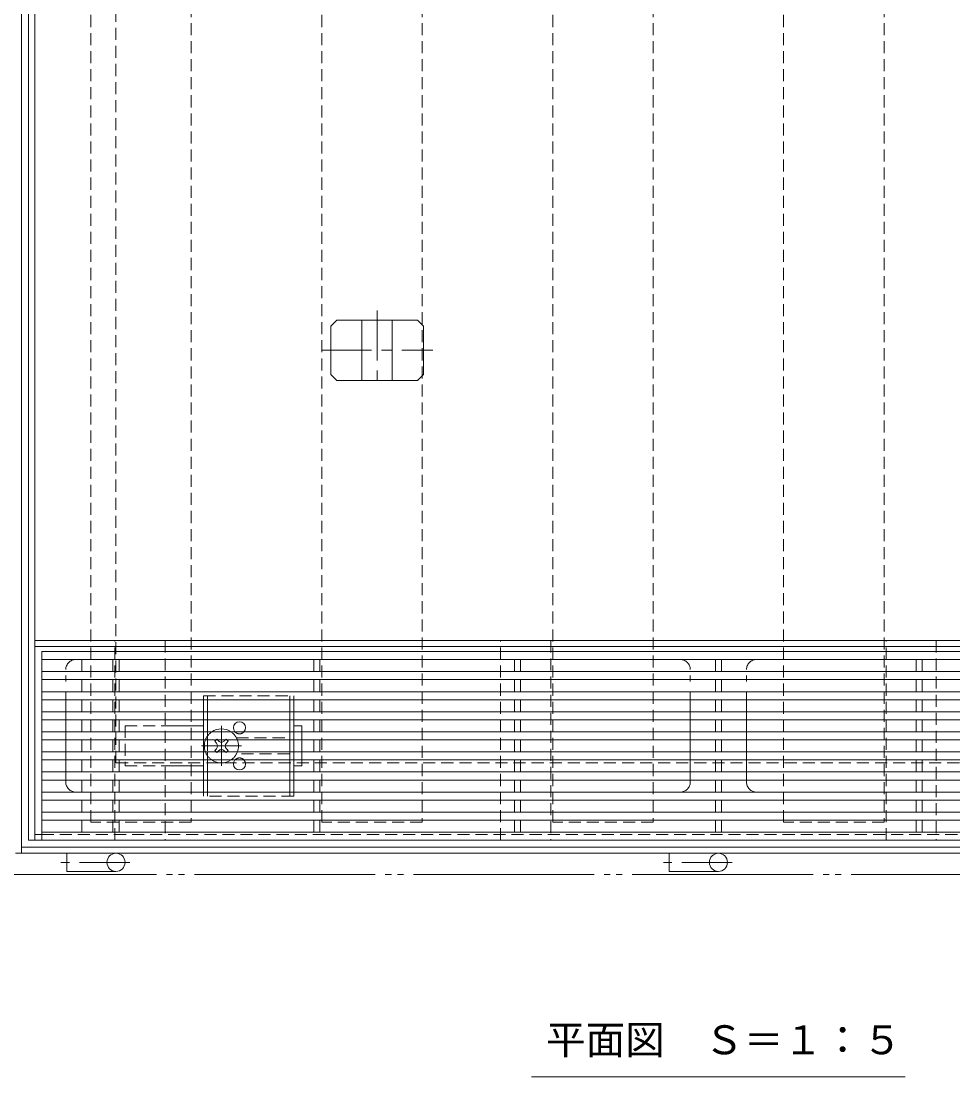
# Model space of a CAD drawing. Units: millimetres at full size, sheet at 1:5; details may follow other scales. Extents: x -1552 to 1963, y -1362 to 1348.
# Drawn here: x -963 to -499, y -124 to 401 of the extents above; entities that cross this region are included whole.
import ezdxf
from ezdxf.enums import TextEntityAlignment as Align

# ---------------------------------------------------------------- set-up
doc = ezdxf.new("R2010")
doc.units = ezdxf.units.MM
doc.header["$LTSCALE"] = 5
for name, pattern in [('CHAIN1', [8, 5, -1, 1, -1]), ('DASHED1', [1.8, 1.2, -0.6]), ('DOUBLE_CHAIN2', [12.8, 9, -1, 0.6, -0.6, 0.6, -1]), ('LONG_DOUBLE_CHAIN', [21.8, 18, -1, 0.6, -0.6, 0.6, -1])]:
    doc.linetypes.add(name, pattern=pattern)
for name, color, linetype, lineweight in [('4-1', 7, 'Continuous', 18), ('4-2', 3, 'Continuous', 18), ('4-3', 4, 'Continuous', 18), ('4-5', 7, 'Continuous', 18), ('4-6', 1, 'Continuous', 18), ('4-7', 2, 'Continuous', 18), ('4-A', 7, 'Continuous', 18), ('4-B', 134, 'Continuous', 18), ('4-D', 2, 'Continuous', 18)]:
    doc.layers.add(name, color=color, linetype=linetype, lineweight=lineweight)
doc.styles.add('ＭＳ ゴシック', font='')
doc.styles.get('ＭＳ ゴシック').set_extended_font_data('MS Gothic')

msp = doc.modelspace()

# ---------------------------------------------------------------- linework, layer by layer
at = {"layer": '4-1', "color": 2, "linetype": 'LONG_DOUBLE_CHAIN'}
msp.add_line((-1421.579, -23.467), (37.594, -23.467), dxfattribs=at)
at = {"layer": '4-2'}
for p, q in [((-952.701, -6.467), (-952.701, 87.533)), ((-278.701, 83.533), (-952.701, 83.533)), ((-932.701, 77.533), (-932.701, 83.533)), ((-917.201, 77.533), (-917.201, 83.533)), ((-914.201, 77.533), (-914.201, 83.533)), ((-817.201, 77.533), (-817.201, 83.533)), ((-814.201, 77.533), (-814.201, 83.533)), ((-717.201, 77.533), (-717.201, 83.533)), ((-714.201, 77.533), (-714.201, 83.533)), ((-617.201, 77.533), (-617.201, 83.533)), ((-614.201, 77.533), (-614.201, 83.533)), ((-517.201, 77.533), (-517.201, 83.533)), ((-514.201, 77.533), (-514.201, 83.533)), ((-278.701, 77.533), (-952.701, 77.533)), ((-278.701, 73.533), (-952.701, 73.533)), ((-932.701, 67.533), (-932.701, 73.533)), ((-917.201, 67.533), (-917.201, 73.533)), ((-914.201, 67.533), (-914.201, 73.533)), ((-817.201, 67.533), (-817.201, 73.533)), ((-814.201, 67.533), (-814.201, 73.533)), ((-717.201, 67.533), (-717.201, 73.533)), ((-714.201, 67.533), (-714.201, 73.533)), ((-617.201, 67.533), (-617.201, 73.533)), ((-614.201, 67.533), (-614.201, 73.533)), ((-517.201, 67.533), (-517.201, 73.533)), ((-514.201, 67.533), (-514.201, 73.533)), ((-278.701, 67.533), (-952.701, 67.533)), ((-278.701, 63.533), (-952.701, 63.533)), ((-932.701, 57.533), (-932.701, 63.533)), ((-917.201, 57.533), (-917.201, 63.533)), ((-914.201, 57.533), (-914.201, 63.533)), ((-817.201, 57.533), (-817.201, 63.533)), ((-814.201, 57.533), (-814.201, 63.533)), ((-717.201, 57.533), (-717.201, 63.533)), ((-714.201, 57.533), (-714.201, 63.533)), ((-617.201, 57.533), (-617.201, 63.533)), ((-614.201, 57.533), (-614.201, 63.533)), ((-517.201, 57.533), (-517.201, 63.533)), ((-514.201, 57.533), (-514.201, 63.533)), ((-278.701, 57.533), (-952.701, 57.533)), ((-278.701, 53.533), (-952.701, 53.533)), ((-932.701, 47.533), (-932.701, 53.533)), ((-917.201, 47.533), (-917.201, 53.533)), ((-914.201, 47.533), (-914.201, 53.533)), ((-817.201, 47.533), (-817.201, 53.533)), ((-814.201, 47.533), (-814.201, 53.533)), ((-717.201, 47.533), (-717.201, 53.533)), ((-714.201, 47.533), (-714.201, 53.533)), ((-617.201, 47.533), (-617.201, 53.533)), ((-614.201, 47.533), (-614.201, 53.533)), ((-517.201, 47.533), (-517.201, 53.533)), ((-514.201, 47.533), (-514.201, 53.533)), ((-278.701, 47.533), (-952.701, 47.533)), ((-278.701, 43.533), (-952.701, 43.533)), ((-932.701, 37.533), (-932.701, 43.533)), ((-917.201, 37.533), (-917.201, 43.533)), ((-914.201, 37.533), (-914.201, 43.533)), ((-817.201, 37.533), (-817.201, 43.533)), ((-814.201, 37.533), (-814.201, 43.533)), ((-717.201, 37.533), (-717.201, 43.533)), ((-714.201, 37.533), (-714.201, 43.533)), ((-617.201, 37.533), (-617.201, 43.533)), ((-614.201, 37.533), (-614.201, 43.533)), ((-517.201, 37.533), (-517.201, 43.533)), ((-514.201, 37.533), (-514.201, 43.533)), ((-278.701, 37.533), (-952.701, 37.533)), ((-278.701, 33.533), (-952.701, 33.533)), ((-932.701, 27.533), (-932.701, 33.533)), ((-917.201, 27.533), (-917.201, 33.533)), ((-914.201, 27.533), (-914.201, 33.533)), ((-817.201, 27.533), (-817.201, 33.533)), ((-814.201, 27.533), (-814.201, 33.533)), ((-717.201, 27.533), (-717.201, 33.533)), ((-714.201, 27.533), (-714.201, 33.533)), ((-617.201, 27.533), (-617.201, 33.533)), ((-614.201, 27.533), (-614.201, 33.533)), ((-517.201, 27.533), (-517.201, 33.533)), ((-514.201, 27.533), (-514.201, 33.533)), ((-278.701, 27.533), (-952.701, 27.533)), ((-278.701, 23.533), (-952.701, 23.533)), ((-932.701, 17.533), (-932.701, 23.533)), ((-917.201, 17.533), (-917.201, 23.533)), ((-914.201, 17.533), (-914.201, 23.533)), ((-817.201, 17.533), (-817.201, 23.533)), ((-814.201, 17.533), (-814.201, 23.533)), ((-717.201, 17.533), (-717.201, 23.533)), ((-714.201, 17.533), (-714.201, 23.533)), ((-617.201, 17.533), (-617.201, 23.533)), ((-614.201, 17.533), (-614.201, 23.533)), ((-517.201, 17.533), (-517.201, 23.533)), ((-514.201, 17.533), (-514.201, 23.533)), ((-278.701, 17.533), (-952.701, 17.533)), ((-278.701, 13.533), (-952.701, 13.533)), ((-932.701, 7.533), (-932.701, 13.533)), ((-917.201, 7.533), (-917.201, 13.533)), ((-914.201, 7.533), (-914.201, 13.533)), ((-817.201, 7.533), (-817.201, 13.533)), ((-814.201, 7.533), (-814.201, 13.533)), ((-717.201, 7.533), (-717.201, 13.533)), ((-714.201, 7.533), (-714.201, 13.533)), ((-617.201, 7.533), (-617.201, 13.533)), ((-614.201, 7.533), (-614.201, 13.533)), ((-517.201, 7.533), (-517.201, 13.533)), ((-514.201, 7.533), (-514.201, 13.533)), ((-278.701, 7.533), (-952.701, 7.533)), ((-278.701, 3.533), (-952.701, 3.533)), ((-932.701, -2.467), (-932.701, 3.533)), ((-917.201, -2.467), (-917.201, 3.533)), ((-914.201, -2.467), (-914.201, 3.533)), ((-817.201, -2.467), (-817.201, 3.533)), ((-814.201, -2.467), (-814.201, 3.533)), ((-717.201, -2.467), (-717.201, 3.533)), ((-714.201, -2.467), (-714.201, 3.533)), ((-617.201, -2.467), (-617.201, 3.533)), ((-614.201, -2.467), (-614.201, 3.533)), ((-517.201, -2.467), (-517.201, 3.533)), ((-514.201, -2.467), (-514.201, 3.533)), ((-278.701, -2.467), (-952.701, -2.467)), ((-278.701, -6.467), (-952.701, -6.467))]:
    msp.add_line(p, q, dxfattribs=at)
msp.add_lwpolyline([(-278.701, -6.467), (-278.701, 87.533), (-952.701, 87.533)], dxfattribs=at)
at = {"layer": '4-3'}
for p, q in [((-962.701, 677.033), (-962.701, -12.967)), ((-962.701, -9.967), (-268.701, -9.967)), ((-965.701, -12.967), (-265.701, -12.967)), ((-940.201, -12.967), (-915.701, -12.967)), ((-940.201, -21.967), (-940.201, -12.967)), ((-640.201, -12.967), (-615.701, -12.967)), ((-640.201, -21.967), (-640.201, -12.967)), ((-940.201, -21.967), (-915.701, -21.967)), ((-640.201, -21.967), (-615.701, -21.967))]:
    msp.add_line(p, q, dxfattribs=at)
at = {"layer": '4-3', "linetype": 'DASHED1'}
for q in [(-915.701, 632.133), (-315.701, 32.133)]:
    msp.add_line((-915.701, 32.133), q, dxfattribs=at)
at = {"layer": '4-3', "linetype": 'CHAIN1'}
for p, q in [((-908.88, -17.467), (-943.106, -17.467)), ((-608.88, -17.467), (-643.106, -17.467))]:
    msp.add_line(p, q, dxfattribs=at)
at = {"layer": '4-3'}
for centre in [(-915.701, -17.467), (-615.701, -17.467)]:
    msp.add_circle(centre, 4.5, dxfattribs=at)
at = {"layer": '4-5'}
msp.add_line((-708.716, -124.313), (-522.687, -124.313), dxfattribs=at)
at = {"layer": '4-6'}
for p, q in [((-959.201, 670.533), (-959.201, -6.467)), ((-956.201, 670.533), (-956.201, -6.467)), ((-275.201, 93.033), (-956.201, 93.033)), ((-275.201, 90.033), (-956.201, 90.033)), ((-956.201, -3.667), (-952.701, -3.667)), ((-959.201, -6.467), (-272.201, -6.467))]:
    msp.add_line(p, q, dxfattribs=at)
at = {"layer": '4-6', "linetype": 'DOUBLE_CHAIN2'}
for p, q in [((-935.701, 83.533), (-634.701, 83.533)), ((-295.701, 83.533), (-596.701, 83.533)), ((-940.701, 22.533), (-940.701, 78.533)), ((-629.701, 22.533), (-629.701, 78.533)), ((-601.701, 22.533), (-601.701, 78.533)), ((-935.701, 17.533), (-634.701, 17.533)), ((-295.701, 17.533), (-596.701, 17.533))]:
    msp.add_line(p, q, dxfattribs=at)
at = {"layer": '4-6', "linetype": 'DASHED1'}
msp.add_line((-952.701, -3.667), (-278.701, -3.667), dxfattribs=at)
at = {"layer": '4-6', "linetype": 'DOUBLE_CHAIN2'}
for centre, start, end in [((-935.701, 78.533), 90, 180), ((-634.701, 78.533), 0, 90), ((-596.701, 78.533), 90, 180), ((-935.701, 22.533), 180, 270), ((-634.701, 22.533), 270, 0), ((-596.701, 22.533), 180, 270)]:
    msp.add_arc(centre, 5, start, end, dxfattribs=at)
at = {"layer": '4-7', "linetype": 'DASHED1'}
for p, q in [((-872.201, 65.533), (-827.201, 65.533)), ((-872.201, 65.533), (-872.201, 63.533)), ((-870.201, 65.533), (-870.201, 63.533)), ((-829.201, 65.533), (-829.201, 63.533)), ((-827.201, 65.533), (-827.201, 63.533)), ((-872.201, 57.533), (-872.201, 53.533)), ((-870.201, 57.533), (-870.201, 53.533)), ((-829.201, 57.533), (-829.201, 53.533)), ((-827.201, 57.533), (-827.201, 53.533)), ((-872.201, 47.533), (-872.201, 43.533)), ((-870.201, 47.533), (-870.201, 44.033)), ((-829.201, 47.533), (-829.201, 43.533)), ((-827.201, 47.533), (-827.201, 43.533)), ((-870.201, 44.033), (-870.201, 37.533)), ((-855.701, 44.533), (-829.201, 44.533)), ((-872.201, 37.533), (-872.201, 33.533)), ((-870.201, 37.533), (-870.201, 33.533)), ((-829.201, 37.533), (-829.201, 33.533)), ((-827.201, 37.533), (-827.201, 33.533)), ((-829.201, 36.533), (-855.701, 36.533)), ((-872.201, 27.533), (-872.201, 23.533)), ((-870.201, 27.533), (-870.201, 23.533)), ((-829.201, 27.533), (-829.201, 23.533)), ((-827.201, 27.533), (-827.201, 23.533)), ((-872.201, 17.533), (-872.201, 15.533)), ((-870.201, 17.533), (-870.201, 15.533)), ((-829.201, 17.533), (-829.201, 15.533)), ((-827.201, 17.533), (-827.201, 15.533)), ((-827.201, 15.533), (-872.201, 15.533))]:
    msp.add_line(p, q, dxfattribs=at)
at = {"layer": '4-7'}
for p, q in [((-872.201, 63.533), (-872.201, 57.533)), ((-870.201, 63.533), (-870.201, 57.533)), ((-829.201, 63.533), (-829.201, 57.533)), ((-827.201, 63.533), (-827.201, 57.533)), ((-872.201, 53.533), (-872.201, 47.533)), ((-870.201, 53.533), (-870.201, 47.533)), ((-829.201, 53.533), (-829.201, 47.533)), ((-827.201, 53.533), (-827.201, 47.533)), ((-872.201, 43.533), (-872.201, 37.533)), ((-829.201, 43.533), (-829.201, 37.533)), ((-827.201, 43.533), (-827.201, 37.533)), ((-872.201, 33.533), (-872.201, 27.533)), ((-870.201, 33.533), (-870.201, 27.533)), ((-829.201, 33.533), (-829.201, 27.533)), ((-827.201, 33.533), (-827.201, 27.533)), ((-872.201, 23.533), (-872.201, 17.533)), ((-870.201, 23.533), (-870.201, 17.533)), ((-829.201, 23.533), (-829.201, 17.533)), ((-827.201, 23.533), (-827.201, 17.533))]:
    msp.add_line(p, q, dxfattribs=at)
at = {"layer": '4-7', "color": 7, "linetype": 'DASHED1'}
for p, q in [((-911.201, 50.533), (-911.201, 30.533)), ((-911.201, 50.533), (-891.201, 50.533)), ((-823.201, 47.533), (-823.201, 43.533)), ((-823.201, 37.533), (-823.201, 33.533)), ((-911.201, 30.533), (-891.201, 30.533))]:
    msp.add_line(p, q, dxfattribs=at)
at = {"layer": '4-7', "color": 7}
for p, q in [((-891.201, 50.533), (-872.201, 50.533)), ((-823.201, 50.533), (-827.201, 50.533)), ((-823.201, 47.533), (-823.201, 50.533)), ((-823.201, 43.533), (-823.201, 37.533)), ((-823.201, 33.533), (-823.201, 30.533)), ((-891.201, 30.533), (-872.201, 30.533)), ((-827.201, 30.533), (-823.201, 30.533))]:
    msp.add_line(p, q, dxfattribs=at)
at = {"layer": '4-7', "color": 7, "linetype": 'CHAIN1'}
for p, q in [((-863.201, 30.533), (-863.201, 50.533)), ((-873.201, 40.533), (-853.201, 40.533))]:
    msp.add_line(p, q, dxfattribs=at)
at = {"layer": '4-7', "color": 6}
for p, q in [((-865.858, 43.533), (-866.56, 42.831)), ((-865.676, 41.947), (-866.56, 42.831)), ((-865.141, 43.533), (-864.64, 43.033)), ((-861.262, 43.533), (-861.762, 43.033)), ((-860.726, 41.947), (-859.843, 42.831)), ((-860.544, 43.533), (-859.843, 42.831)), ((-865.676, 39.119), (-866.56, 38.235)), ((-865.858, 37.533), (-866.56, 38.235)), ((-865.141, 37.533), (-864.64, 38.033)), ((-861.262, 37.533), (-861.762, 38.033)), ((-860.726, 39.119), (-859.843, 38.235)), ((-860.544, 37.533), (-859.843, 38.235))]:
    msp.add_line(p, q, dxfattribs=at)
at = {"layer": '4-7', "color": 6, "linetype": 'DASHED1'}
for p, q in [((-865.499, 43.892), (-865.858, 43.533)), ((-865.141, 43.533), (-865.499, 43.892)), ((-861.262, 43.533), (-860.903, 43.892)), ((-860.544, 43.533), (-860.903, 43.892)), ((-865.858, 37.533), (-865.499, 37.174)), ((-865.141, 37.533), (-865.499, 37.174)), ((-861.262, 37.533), (-860.903, 37.174)), ((-860.903, 37.174), (-860.544, 37.533))]:
    msp.add_line(p, q, dxfattribs=at)
for start, end in [(124.56033, 159.33268), (20.66732, 55.43967), (200.66732, 235.43967), (304.56033, 339.33268)]:
    msp.add_arc((-863.201, 40.533), 8.5, start, end, dxfattribs=at)
at = {"layer": '4-7', "color": 6}
for centre, radius, start, end in [((-863.201, 40.533), 8.5, 55.43967, 124.56033), ((-863.201, 40.533), 8.5, 159.33268, 200.66732), ((-863.201, 44.422), 2, 223.98214, 316.01786), ((-863.201, 40.533), 8.5, 339.33268, 20.66732), ((-867.09, 40.533), 2, 315, 45), ((-863.201, 36.644), 2, 43.98214, 136.01786), ((-859.312, 40.533), 2, 135, 225), ((-863.201, 40.533), 8.5, 235.43967, 304.56033)]:
    msp.add_arc(centre, radius, start, end, dxfattribs=at)
at = {"layer": '4-7'}
for centre, start, end in [((-854.201, 49.533), 318.18968, 221.81032), ((-854.201, 31.533), 138.18968, 41.81032)]:
    msp.add_arc(centre, 3, start, end, dxfattribs=at)
at = {"layer": '4-7', "linetype": 'DASHED1'}
for centre, start, end in [((-854.201, 49.533), 221.81032, 318.18968), ((-854.201, 31.533), 41.81032, 138.18968)]:
    msp.add_arc(centre, 3, start, end, dxfattribs=at)
at = {"layer": '4-A', "linetype": 'DASHED1'}
for p, q in [((-916.201, -6.467), (-916.201, 93.033)), ((-724.201, -6.467), (-724.201, 93.033)), ((-532.201, -6.467), (-532.201, 93.033)), ((-891.201, -6.467), (-916.201, -6.467)), ((-699.201, -6.467), (-724.201, -6.467)), ((-507.201, -6.467), (-532.201, -6.467))]:
    msp.add_line(p, q, dxfattribs=at)
for points in [[(-916.201, 93.033), (-891.201, 93.033), (-891.201, -6.467)], [(-724.201, 93.033), (-699.201, 93.033), (-699.201, -6.467)], [(-532.201, 93.033), (-507.201, 93.033), (-507.201, -6.467)]]:
    msp.add_lwpolyline(points, dxfattribs=at)
at = {"layer": '4-B', "linetype": 'DASHED1'}
for p, q in [((-928.201, 2.533), (-928.201, 661.533)), ((-878.201, 661.533), (-878.201, 2.533)), ((-813.201, 2.533), (-813.201, 661.533)), ((-763.201, 661.533), (-763.201, 2.533)), ((-698.201, 2.533), (-698.201, 661.533)), ((-648.201, 661.533), (-648.201, 2.533)), ((-583.201, 2.533), (-583.201, 661.533)), ((-533.201, 661.533), (-533.201, 2.533)), ((-878.201, 2.533), (-928.201, 2.533)), ((-763.201, 2.533), (-813.201, 2.533)), ((-648.201, 2.533), (-698.201, 2.533)), ((-533.201, 2.533), (-583.201, 2.533))]:
    msp.add_line(p, q, dxfattribs=at)
at = {"layer": '4-D'}
for p, q in [((-805.79, 252.533), (-765.613, 252.533)), ((-793.201, 252.533), (-793.201, 222.533)), ((-778.201, 252.533), (-778.201, 222.533)), ((-805.79, 222.533), (-808.79, 225.533)), ((-805.79, 222.533), (-765.613, 222.533)), ((-765.613, 222.533), (-762.613, 225.533))]:
    msp.add_line(p, q, dxfattribs=at)
at = {"layer": '4-D', "linetype": 'CHAIN1'}
for p, q in [((-785.701, 257.403), (-785.701, 217.663)), ((-813.43, 237.533), (-757.973, 237.533))]:
    msp.add_line(p, q, dxfattribs=at)
at = {"layer": '4-D'}
for points in [[(-805.79, 252.533), (-808.79, 249.533), (-808.79, 225.533)], [(-765.613, 252.533), (-762.613, 249.533), (-762.613, 225.533)]]:
    msp.add_lwpolyline(points, dxfattribs=at)

# ---------------------------------------------------------------- texts
at = {"layer": '4-5', "color": 2, "style": 'ＭＳ ゴシック'}
msp.add_text('平面図\u3000Ｓ＝１：５', height=14.44, dxfattribs=at).set_placement((-701.551, -117.391), align=Align.BOTTOM_LEFT)

doc.saveas('drawing.dxf')
